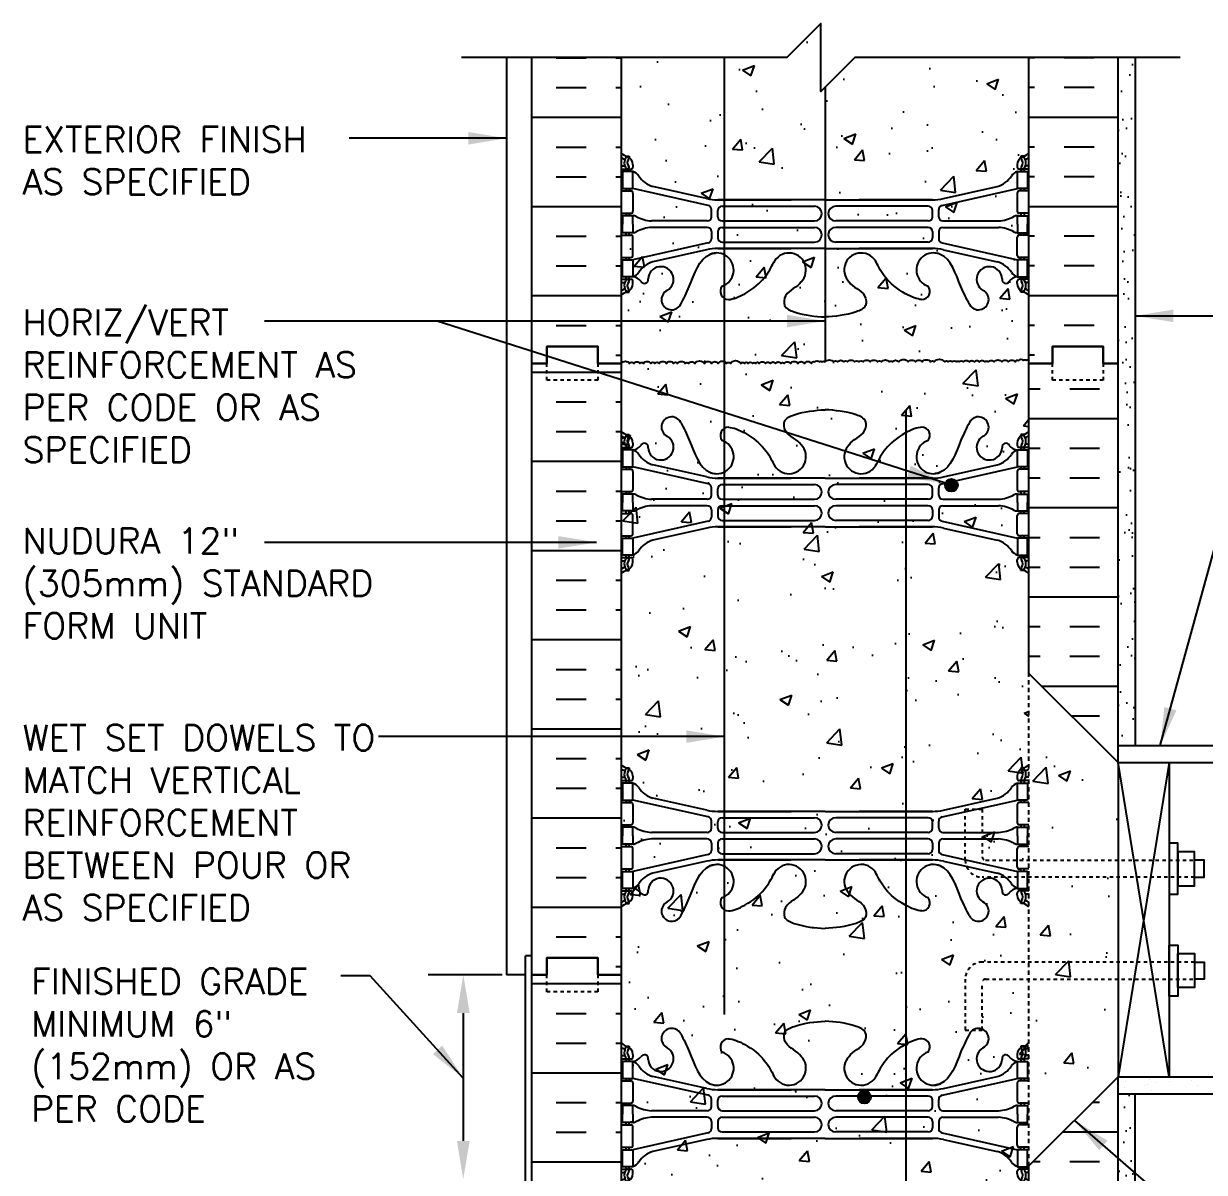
# Model space of a CAD drawing. Header units: inches. Extents: x 28.8 to 86.5, y -16 to 59.9.
# Drawn here: x 31.09 to 65.84, y 13.44 to 47.25 of the extents above; entities that cross this region are included whole.
import ezdxf

# ---------------------------------------------------------------- set-up
doc = ezdxf.new("R2010")
doc.units = ezdxf.units.IN
doc.header["$LTSCALE"] = 0.5
doc.header["$MEASUREMENT"] = 0
doc.linetypes.add('DASHED2', pattern=[0.375, 0.25, -0.125])
doc.linetypes.add('HIDDEN2', pattern=[0.1875, 0.125, -0.0625])
for name, color, linetype in [('HATCH', 12, 'Continuous'), ('LINE15', 9, 'Continuous'), ('LINE18', 9, 'Continuous'), ('line25', 2, 'Continuous'), ('LINE3', 3, 'Continuous'), ('LINE50', 5, 'Continuous'), ('LINE9', 9, 'Continuous'), ('TEXT', 4, 'Continuous'), ('Web_Edge', 9, 'Continuous')]:
    doc.layers.add(name, color=color, linetype=linetype)
doc.styles.add('DIM', font='romans.shx', dxfattribs={"width": 0.7})
doc.styles.add('ROMANS', font='romans.shx', dxfattribs={"height": 1.125})
doc.dimstyles.new('ext_12', dxfattribs={"dimscale": 12, "dimtxt": 0.09375, "dimasz": 0.09375, "dimexe": 0.09375, "dimexo": 0.0625, "dimgap": 0.0625, "dimtad": 1, "dimdec": 1, "dimzin": 3, "dimdsep": 46, "dimlunit": 4, "dimtxsty": 'DIM', "dimcen": 0.09, "dimdle": 0.09375, "dimclrt": 4, "dimadec": 0, "dimazin": 0, "dimtfac": 1, "dimtdec": 1, "dimtmove": 2, "dimatfit": 3, "dimfxl": 1, "dimfrac": 2, "dimtolj": 1, "dimtzin": 0, "dimarcsym": 0})
pattern_1 = [(37.5, (40.8746, -11.62064), (-0.031497, 0.963412), [0, -0.76, 0, -0.85, 0, -0.8125]), (7.5, (40.8746, -11.6206), (0.884888, 1.411073), [0, -0.41, 0, -0.685, 0, -0.2625]), (327.5, (40.2596, -11.62064), (1.557071, 0.00283), [0, -0.25, 0, -0.9, 0, -1.175]), (317.5, (40.2596, -11.6206), (1.503063, 0.438838), [0, -0.125, 0, -0.59, 0, -0.675])]

# ---------------------------------------------------------------- blocks, each defined once
blk = doc.blocks.new('12-inch Hinge Pin Web')
at = {"layer": 'Web_Edge'}
for p, q in [((349.969, 208.905), (350.059, 208.905)), ((350.059, 208.905), (350.059, 208.863)), ((361.677, 208.905), (361.587, 208.905)), ((361.587, 208.905), (361.587, 208.863)), ((349.823, 208.626), (349.901, 208.626)), ((349.823, 208.526), (350.107, 208.526)), ((349.969, 208.526), (349.969, 208.456)), ((350.059, 208.526), (350.059, 208.456)), ((350.169, 208.656), (350.169, 208.588)), ((361.477, 208.656), (361.477, 208.588)), ((361.823, 208.526), (361.54, 208.526)), ((361.587, 208.526), (361.587, 208.456)), ((361.677, 208.526), (361.677, 208.456)), ((361.823, 208.626), (361.746, 208.626)), ((349.823, 207.886), (350.107, 207.886)), ((349.969, 207.956), (349.969, 207.886)), ((350.059, 207.956), (350.059, 207.886)), ((352.382, 207.459), (350.164, 207.956)), ((350.169, 207.823), (350.169, 207.288)), ((352.339, 207.658), (350.758, 208.011)), ((359.265, 207.459), (361.482, 207.956)), ((359.308, 207.658), (360.889, 208.011)), ((361.477, 207.823), (361.477, 207.288)), ((361.823, 207.886), (361.54, 207.886)), ((361.587, 207.956), (361.587, 207.886)), ((361.677, 207.956), (361.677, 207.886)), ((352.666, 207.622), (354.823, 207.622)), ((355.823, 207.622), (352.666, 207.622)), ((352.792, 207.435), (355.511, 207.435)), ((355.823, 207.622), (358.981, 207.622)), ((358.855, 207.435), (356.135, 207.435)), ((358.981, 207.622), (356.823, 207.622)), ((349.823, 207.226), (350.107, 207.226)), ((349.969, 207.226), (349.969, 207.156)), ((350.059, 207.226), (350.059, 207.156)), ((352.48, 207.125), (352.48, 207.337)), ((352.667, 207.126), (352.667, 207.31)), ((358.98, 207.126), (358.98, 207.31)), ((359.167, 207.125), (359.167, 207.337)), ((361.823, 207.226), (361.54, 207.226)), ((361.587, 207.226), (361.587, 207.156)), ((361.677, 207.226), (361.677, 207.156)), ((352.355, 207), (350.717, 207)), ((352.355, 206.812), (350.717, 206.812)), ((352.792, 207.001), (355.511, 207.001)), ((352.792, 206.811), (355.511, 206.811)), ((358.855, 207.001), (356.135, 207.001)), ((358.855, 206.811), (356.135, 206.811)), ((359.292, 207), (360.93, 207)), ((359.292, 206.812), (360.93, 206.812)), ((349.823, 206.586), (350.107, 206.586)), ((349.969, 206.586), (349.969, 206.656)), ((350.059, 206.586), (350.059, 206.656)), ((350.169, 205.988), (350.169, 206.523)), ((352.48, 206.687), (352.48, 206.475)), ((352.667, 206.686), (352.667, 206.502)), ((358.98, 206.686), (358.98, 206.502)), ((359.167, 206.687), (359.167, 206.475)), ((361.477, 205.988), (361.477, 206.523)), ((361.823, 206.586), (361.54, 206.586)), ((361.587, 206.586), (361.587, 206.656)), ((361.677, 206.586), (361.677, 206.656)), ((352.382, 206.353), (350.164, 205.856)), ((352.339, 206.154), (350.758, 205.801)), ((352.666, 206.19), (354.823, 206.19)), ((355.823, 206.19), (352.666, 206.19)), ((352.792, 206.377), (355.511, 206.377)), ((355.823, 206.19), (358.981, 206.19)), ((358.855, 206.377), (356.135, 206.377)), ((358.981, 206.19), (356.823, 206.19)), ((359.265, 206.353), (361.482, 205.856)), ((359.308, 206.154), (360.889, 205.801)), ((349.823, 205.926), (350.107, 205.926)), ((349.969, 205.856), (349.969, 205.926)), ((350.059, 205.856), (350.059, 205.926)), ((361.823, 205.926), (361.54, 205.926)), ((361.587, 205.856), (361.587, 205.926)), ((361.677, 205.856), (361.677, 205.926)), ((349.969, 205.286), (349.969, 205.356)), ((350.059, 205.286), (350.059, 205.356)), ((361.587, 205.286), (361.587, 205.356)), ((361.677, 205.286), (361.677, 205.356)), ((349.823, 205.286), (350.107, 205.286)), ((349.823, 205.186), (349.901, 205.186)), ((350.169, 205.156), (350.169, 205.223)), ((361.477, 205.156), (361.477, 205.223)), ((361.823, 205.286), (361.54, 205.286)), ((361.823, 205.186), (361.746, 205.186)), ((349.969, 204.907), (350.059, 204.907)), ((350.059, 204.907), (350.059, 204.949)), ((361.587, 204.907), (361.587, 204.949)), ((361.677, 204.907), (361.587, 204.907)), ((349.969, 199.097), (350.059, 199.097)), ((350.059, 199.097), (350.059, 199.055)), ((361.677, 199.097), (361.587, 199.097)), ((361.587, 199.097), (361.587, 199.055)), ((349.823, 198.818), (349.901, 198.818)), ((350.169, 198.848), (350.169, 198.781)), ((361.477, 198.848), (361.477, 198.781)), ((361.823, 198.818), (361.746, 198.818)), ((349.823, 198.718), (350.107, 198.718)), ((349.969, 198.718), (349.969, 198.648)), ((350.059, 198.718), (350.059, 198.648)), ((361.823, 198.718), (361.54, 198.718)), ((361.587, 198.718), (361.587, 198.648)), ((361.677, 198.718), (361.677, 198.648)), ((349.823, 198.078), (350.107, 198.078)), ((349.969, 198.148), (349.969, 198.078)), ((350.059, 198.148), (350.059, 198.078)), ((352.382, 197.652), (350.164, 198.148)), ((352.339, 197.85), (350.758, 198.203)), ((359.265, 197.652), (361.482, 198.148)), ((359.308, 197.85), (360.889, 198.203)), ((361.823, 198.078), (361.54, 198.078)), ((361.587, 198.148), (361.587, 198.078)), ((361.677, 198.148), (361.677, 198.078)), ((350.169, 198.016), (350.169, 197.481)), ((352.666, 197.814), (354.823, 197.814)), ((355.823, 197.814), (352.666, 197.814)), ((355.823, 197.814), (358.981, 197.814)), ((358.981, 197.814), (356.823, 197.814)), ((361.477, 198.016), (361.477, 197.481)), ((349.823, 197.418), (350.107, 197.418)), ((349.969, 197.418), (349.969, 197.348)), ((350.059, 197.418), (350.059, 197.348)), ((352.48, 197.317), (352.48, 197.53)), ((352.667, 197.318), (352.667, 197.502)), ((352.792, 197.627), (355.511, 197.627)), ((358.855, 197.627), (356.135, 197.627)), ((358.98, 197.318), (358.98, 197.502)), ((359.167, 197.317), (359.167, 197.53)), ((361.823, 197.418), (361.54, 197.418)), ((361.587, 197.418), (361.587, 197.348)), ((361.677, 197.418), (361.677, 197.348)), ((352.355, 197.192), (350.717, 197.192)), ((352.355, 197.004), (350.717, 197.004)), ((352.792, 197.193), (355.511, 197.193)), ((358.855, 197.193), (356.135, 197.193)), ((359.292, 197.192), (360.93, 197.192)), ((359.292, 197.004), (360.93, 197.004)), ((349.823, 196.778), (350.107, 196.778)), ((349.969, 196.778), (349.969, 196.848)), ((350.059, 196.778), (350.059, 196.848)), ((350.169, 196.181), (350.169, 196.716)), ((352.48, 196.879), (352.48, 196.667)), ((352.667, 196.878), (352.667, 196.694)), ((352.792, 197.003), (355.511, 197.003)), ((358.855, 197.003), (356.135, 197.003)), ((358.98, 196.878), (358.98, 196.694)), ((359.167, 196.879), (359.167, 196.667)), ((361.477, 196.181), (361.477, 196.716)), ((361.823, 196.778), (361.54, 196.778)), ((361.587, 196.778), (361.587, 196.848)), ((361.677, 196.778), (361.677, 196.848)), ((352.382, 196.545), (350.164, 196.048)), ((352.339, 196.347), (350.758, 195.994)), ((352.666, 196.383), (354.823, 196.383)), ((355.823, 196.383), (352.666, 196.383)), ((352.792, 196.569), (355.511, 196.569)), ((355.823, 196.383), (358.981, 196.383)), ((358.855, 196.569), (356.135, 196.569)), ((358.981, 196.383), (356.823, 196.383)), ((359.265, 196.545), (361.482, 196.048)), ((359.308, 196.347), (360.889, 195.994)), ((349.823, 196.118), (350.107, 196.118)), ((349.969, 196.048), (349.969, 196.118)), ((350.059, 196.048), (350.059, 196.118)), ((361.823, 196.118), (361.54, 196.118)), ((361.587, 196.048), (361.587, 196.118)), ((361.677, 196.048), (361.677, 196.118)), ((349.823, 195.478), (350.107, 195.478)), ((349.823, 195.378), (349.901, 195.378)), ((349.969, 195.478), (349.969, 195.548)), ((350.059, 195.478), (350.059, 195.548)), ((350.169, 195.348), (350.169, 195.416)), ((361.477, 195.348), (361.477, 195.416)), ((361.823, 195.478), (361.54, 195.478)), ((361.587, 195.478), (361.587, 195.548)), ((361.677, 195.478), (361.677, 195.548)), ((361.823, 195.378), (361.746, 195.378)), ((349.969, 195.099), (350.059, 195.099)), ((350.059, 195.099), (350.059, 195.141)), ((361.587, 195.099), (361.587, 195.141)), ((361.677, 195.099), (361.587, 195.099))]:
    blk.add_line(p, q, dxfattribs=at)
for points in [[(349.864, 207.956), (350.164, 207.956), (350.164, 208.456), (349.864, 208.456)], [(361.782, 207.956), (361.482, 207.956), (361.482, 208.456), (361.782, 208.456)], [(349.864, 205.856), (350.164, 205.856), (350.164, 205.356), (349.864, 205.356)], [(361.782, 205.856), (361.482, 205.856), (361.482, 205.356), (361.782, 205.356)], [(349.864, 198.148), (350.164, 198.148), (350.164, 198.648), (349.864, 198.648)], [(361.782, 198.148), (361.482, 198.148), (361.482, 198.648), (361.782, 198.648)], [(349.864, 196.048), (350.164, 196.048), (350.164, 195.548), (349.864, 195.548)], [(361.782, 196.048), (361.482, 196.048), (361.482, 195.548), (361.782, 195.548)]]:
    blk.add_lwpolyline(points, close=True, dxfattribs=at)
for points in [[(350.164, 206.906), (350.164, 207.156), (349.864, 207.156), (349.864, 206.906)], [(361.482, 206.906), (361.482, 207.156), (361.782, 207.156), (361.782, 206.906)], [(350.164, 206.906), (350.164, 206.656), (349.864, 206.656), (349.864, 206.906)], [(361.482, 206.906), (361.482, 206.656), (361.782, 206.656), (361.782, 206.906)], [(350.164, 197.098), (350.164, 197.348), (349.864, 197.348), (349.864, 197.098)], [(350.164, 197.098), (350.164, 196.848), (349.864, 196.848), (349.864, 197.098)], [(361.482, 197.098), (361.482, 197.348), (361.782, 197.348), (361.782, 197.098)], [(361.482, 197.098), (361.482, 196.848), (361.782, 196.848), (361.782, 197.098)]]:
    blk.add_lwpolyline(points, dxfattribs=at)
for centre, radius, start, end in [((351.309, 209.126), 0.3, 27.597, 243.9425), ((360.337, 209.126), 0.3, 296.0575, 152.403), ((350.169, 209.363), 0.5, 226.2109, 250.5288), ((350.169, 209.363), 0.6, 234.7832, 245.0748), ((350.163, 208.71), 0.25, 140.1145, 222.4609), ((349.907, 208.8), 0.021, 343.464, 63.9957), ((350.005, 208.841), 0.045, 321.448, 139.1879), ((349.919, 208.656), 0.25, 0, 70.5288), ((350.989, 208.532), 0.375, 182.9237, 59.8675), ((352.982, 208.879), 0.242, 90, 218.2327), ((358.665, 208.879), 0.242, 321.7673, 90), ((360.657, 208.532), 0.375, 120.1325, 357.0763), ((361.727, 208.656), 0.25, 109.4712, 180), ((361.641, 208.841), 0.045, 40.8121, 218.552), ((361.477, 209.363), 0.5, 289.4712, 313.7891), ((361.484, 208.71), 0.25, 317.5391, 39.8855), ((361.74, 208.8), 0.021, 116.0043, 196.536), ((361.477, 209.363), 0.6, 294.9252, 305.2168), ((349.902, 208.646), 0.0196, 269.4032, 15.4901), ((350.012, 208.572), 0.045, 222.4609, 42.4609), ((350.163, 208.71), 0.16, 140.0001, 222.4609), ((350.107, 208.588), 0.0625, 270, 0), ((350.127, 208.805), 0.352, 276.1291, 321.5331), ((350.504, 208.537), 0.113, 347.8156, 154.0569), ((352.636, 208.254), 0.5, 246.2139, 71.7937), ((354.761, 208.254), 0.5, 204.819, 44.1875), ((356.886, 208.254), 0.5, 135.8125, 335.181), ((359.011, 208.254), 0.5, 108.2063, 293.7861), ((361.143, 208.537), 0.113, 25.9431, 192.1844), ((361.52, 208.805), 0.352, 218.4669, 263.8709), ((361.54, 208.588), 0.0625, 180, 270), ((361.635, 208.572), 0.045, 137.5391, 317.5391), ((361.484, 208.71), 0.16, 317.5391, 39.9999), ((361.745, 208.646), 0.0196, 164.5099, 270.5968), ((350.042, 208.113), 0.364, 34.9775, 70.3387), ((350.965, 208.725), 0.743, 212.7919, 253.8107), ((360.682, 208.725), 0.743, 286.1893, 327.2081), ((361.605, 208.113), 0.364, 109.6613, 145.0225), ((350.107, 207.823), 0.0625, 0, 90), ((361.54, 207.823), 0.0625, 90, 180), ((352.666, 209.122), 1.5, 257.4135, 270), ((352.355, 207.337), 0.125, 0, 77.3767), ((352.792, 207.31), 0.125, 90, 180), ((355.511, 207.218), 0.217, 270, 90), ((356.135, 207.218), 0.217, 90, 270), ((358.855, 207.31), 0.125, 0, 90), ((358.981, 209.122), 1.5, 270, 282.5865), ((359.292, 207.337), 0.125, 102.6233, 180), ((350.107, 207.288), 0.0625, 270, 0), ((350.16, 206.937), 0.219, 60.4937, 88.92), ((350.806, 208.167), 1.17, 242.6365, 265.6505), ((352.355, 207.125), 0.125, 270, 0), ((352.792, 207.126), 0.125, 180, 270), ((358.855, 207.126), 0.125, 270, 360), ((359.292, 207.125), 0.125, 180, 270), ((360.841, 208.167), 1.17, 274.3495, 297.3635), ((361.487, 206.937), 0.219, 91.08, 119.5063), ((361.54, 207.288), 0.0625, 180, 270), ((350.806, 205.645), 1.17, 94.3495, 117.3635), ((352.355, 206.687), 0.125, 0, 90), ((352.792, 206.686), 0.125, 90, 180), ((355.511, 206.594), 0.217, 270, 90), ((356.135, 206.594), 0.217, 90, 270), ((358.855, 206.686), 0.125, 0, 90), ((359.292, 206.687), 0.125, 90, 180), ((360.841, 205.645), 1.17, 62.6365, 85.6505), ((350.107, 206.523), 0.0625, 0, 90), ((350.16, 206.875), 0.219, 271.08, 299.5063), ((352.355, 206.475), 0.125, 282.6233, 0), ((352.792, 206.502), 0.125, 180, 270), ((358.855, 206.502), 0.125, 270, 0), ((359.292, 206.475), 0.125, 180, 257.3767), ((361.487, 206.875), 0.219, 240.4937, 268.92), ((361.54, 206.523), 0.0625, 90, 180), ((352.666, 204.69), 1.5, 90, 102.5865), ((358.981, 204.69), 1.5, 77.4135, 90), ((350.107, 205.988), 0.0625, 270, 0), ((350.965, 205.087), 0.743, 106.1893, 147.2081), ((360.682, 205.087), 0.743, 32.7919, 73.8107), ((361.54, 205.988), 0.0625, 180, 270), ((350.042, 205.699), 0.364, 289.6613, 325.0225), ((361.605, 205.699), 0.364, 214.9775, 250.3387), ((349.902, 205.166), 0.0196, 344.5099, 90.5968), ((350.163, 205.101), 0.25, 137.5391, 219.8855), ((349.907, 205.012), 0.021, 296.0043, 16.536), ((350.005, 204.97), 0.045, 220.8121, 38.552), ((350.012, 205.24), 0.045, 317.5391, 137.5391), ((350.163, 205.101), 0.16, 137.5391, 219.9999), ((349.919, 205.156), 0.25, 289.4712, 360), ((350.107, 205.223), 0.0625, 360, 90), ((361.54, 205.223), 0.0625, 90, 180), ((361.727, 205.156), 0.25, 180, 250.5288), ((361.635, 205.24), 0.045, 42.4609, 222.4609), ((361.641, 204.97), 0.045, 141.448, 319.1879), ((361.484, 205.101), 0.16, 320.0001, 42.4609), ((361.484, 205.101), 0.25, 320.1145, 42.4609), ((361.74, 205.012), 0.021, 163.464, 243.9957), ((361.745, 205.166), 0.0196, 89.4032, 195.4901), ((350.169, 204.449), 0.6, 114.9252, 125.2168), ((350.169, 204.449), 0.5, 109.4712, 133.7891), ((361.477, 204.449), 0.5, 46.2109, 70.5288), ((361.477, 204.449), 0.6, 54.7832, 65.0748), ((350.169, 199.555), 0.5, 226.2109, 250.5288), ((361.477, 199.555), 0.5, 289.4712, 313.7891), ((350.169, 199.555), 0.6, 234.7832, 245.0748), ((349.902, 198.838), 0.0196, 269.4032, 15.4901), ((350.163, 198.903), 0.25, 140.1145, 222.4609), ((349.907, 198.992), 0.021, 343.464, 63.9957), ((350.005, 199.034), 0.045, 321.448, 139.1879), ((350.012, 198.764), 0.045, 222.4609, 42.4609), ((349.919, 198.848), 0.25, 0, 70.5288), ((350.163, 198.903), 0.16, 140.0001, 222.4609), ((350.107, 198.781), 0.0625, 270, 0), ((361.727, 198.848), 0.25, 109.4712, 180), ((361.54, 198.781), 0.0625, 180, 270), ((361.635, 198.764), 0.045, 137.5391, 317.5391), ((361.641, 199.034), 0.045, 40.8121, 218.552), ((361.484, 198.903), 0.16, 317.5391, 39.9999), ((361.484, 198.903), 0.25, 317.5391, 39.8855), ((361.74, 198.992), 0.021, 116.0043, 196.536), ((361.745, 198.838), 0.0196, 164.5099, 270.5968), ((361.477, 199.555), 0.6, 294.9252, 305.2168), ((350.042, 198.306), 0.364, 34.9775, 70.3387), ((350.965, 198.917), 0.743, 212.7919, 253.8107), ((360.682, 198.917), 0.743, 286.1893, 327.2081), ((361.605, 198.306), 0.364, 109.6613, 145.0225), ((350.107, 198.016), 0.0625, 0, 90), ((361.54, 198.016), 0.0625, 90, 180), ((352.666, 199.314), 1.5, 257.4135, 270), ((358.981, 199.314), 1.5, 270, 282.5865), ((350.107, 197.481), 0.0625, 270, 0), ((352.355, 197.53), 0.125, 0, 77.3767), ((352.792, 197.502), 0.125, 90, 180), ((355.511, 197.41), 0.217, 270, 90), ((356.135, 197.41), 0.217, 90, 270), ((358.855, 197.502), 0.125, 0, 90), ((359.292, 197.53), 0.125, 102.6233, 180), ((361.54, 197.481), 0.0625, 180, 270), ((350.16, 197.13), 0.219, 60.4937, 88.92), ((350.806, 198.359), 1.17, 242.6365, 265.6505), ((350.806, 195.837), 1.17, 94.3495, 117.3635), ((352.355, 197.317), 0.125, 270, 0), ((352.355, 196.879), 0.125, 0, 90), ((352.792, 197.318), 0.125, 180, 270), ((358.855, 197.318), 0.125, 270, 360), ((359.292, 197.317), 0.125, 180, 270), ((359.292, 196.879), 0.125, 90, 180), ((360.841, 198.359), 1.17, 274.3495, 297.3635), ((360.841, 195.837), 1.17, 62.6365, 85.6505), ((361.487, 197.13), 0.219, 91.08, 119.5063), ((350.107, 196.716), 0.0625, 0, 90), ((350.16, 197.067), 0.219, 271.08, 299.5063), ((352.355, 196.667), 0.125, 282.6233, 0), ((352.792, 196.878), 0.125, 90, 180), ((352.792, 196.694), 0.125, 180, 270), ((355.511, 196.786), 0.217, 270, 90), ((356.135, 196.786), 0.217, 90, 270), ((358.855, 196.878), 0.125, 0, 90), ((358.855, 196.694), 0.125, 270, 0), ((359.292, 196.667), 0.125, 180, 257.3767), ((361.487, 197.067), 0.219, 240.4937, 268.92), ((361.54, 196.716), 0.0625, 90, 180), ((352.666, 194.883), 1.5, 90, 102.5865), ((358.981, 194.883), 1.5, 77.4135, 90), ((350.107, 196.181), 0.0625, 270, 0), ((350.965, 195.28), 0.743, 106.1893, 147.2081), ((352.636, 195.75), 0.5, 288.2063, 113.7861), ((354.761, 195.75), 0.5, 315.8125, 155.181), ((356.886, 195.75), 0.5, 24.819, 224.1875), ((359.011, 195.75), 0.5, 66.2139, 251.7937), ((360.682, 195.28), 0.743, 32.7919, 73.8107), ((361.54, 196.181), 0.0625, 180, 270), ((350.042, 195.891), 0.364, 289.6613, 325.0225), ((350.989, 195.472), 0.375, 300.1325, 177.0763), ((360.657, 195.472), 0.375, 2.9237, 239.8675), ((361.605, 195.891), 0.364, 214.9775, 250.3387), ((349.902, 195.359), 0.0196, 344.5099, 90.5968), ((350.163, 195.294), 0.25, 137.5391, 219.8855), ((350.012, 195.432), 0.045, 317.5391, 137.5391), ((350.163, 195.294), 0.16, 137.5391, 219.9999), ((349.919, 195.348), 0.25, 289.4712, 360), ((350.107, 195.416), 0.0625, 360, 90), ((350.127, 195.199), 0.352, 38.4669, 83.8709), ((350.504, 195.467), 0.113, 205.9431, 12.1844), ((352.982, 195.125), 0.242, 141.7673, 270), ((358.665, 195.125), 0.242, 270, 38.2327), ((361.143, 195.467), 0.113, 167.8156, 334.0569), ((361.52, 195.199), 0.352, 96.1291, 141.5331), ((361.54, 195.416), 0.0625, 90, 180), ((361.727, 195.348), 0.25, 180, 250.5288), ((361.635, 195.432), 0.045, 42.4609, 222.4609), ((361.484, 195.294), 0.16, 320.0001, 42.4609), ((361.484, 195.294), 0.25, 320.1145, 42.4609), ((361.745, 195.359), 0.0196, 89.4032, 195.4901), ((350.169, 194.641), 0.6, 114.9252, 125.2168), ((350.169, 194.641), 0.5, 109.4712, 133.7891), ((349.907, 195.204), 0.021, 296.0043, 16.536), ((350.005, 195.163), 0.045, 220.8121, 38.552), ((351.309, 194.878), 0.3, 116.0575, 332.403), ((360.337, 194.878), 0.3, 207.597, 63.9425), ((361.641, 195.163), 0.045, 141.448, 319.1879), ((361.477, 194.641), 0.5, 46.2109, 70.5288), ((361.74, 195.204), 0.021, 163.464, 243.9957), ((361.477, 194.641), 0.6, 54.7832, 65.0748)]:
    blk.add_arc(centre, radius, start, end, dxfattribs=at)
for points, knots in [([(355.119, 208.603), (355.012, 208.766), (354.652, 208.856), (354.575, 209.352), (355.123, 209.588), (355.527, 209.616), (355.823, 209.637)], [0.229407, 0.229407, 0.229407, 0.229407, 0.844432, 1.128849, 1.464331, 2.389004, 2.389004, 2.389004, 2.389004]), ([(356.527, 208.603), (356.635, 208.766), (356.995, 208.856), (357.072, 209.352), (356.524, 209.588), (356.12, 209.616), (355.823, 209.637)], [0.229407, 0.229407, 0.229407, 0.229407, 0.844432, 1.128849, 1.464331, 2.389004, 2.389004, 2.389004, 2.389004]), ([(351.575, 209.265), (351.661, 209.098), (351.914, 208.608), (352.128, 207.859), (352.538, 207.764), (352.595, 207.756)], [0, 0, 0, 0, 0.579211, 1.703896, 1.875321, 1.875321, 1.875321, 1.875321]), ([(360.072, 209.265), (359.986, 209.098), (359.733, 208.608), (359.519, 207.859), (359.109, 207.764), (359.052, 207.756)], [0, 0, 0, 0, 0.579211, 1.703896, 1.875321, 1.875321, 1.875321, 1.875321]), ([(352.982, 209.121), (353.103, 209.123), (353.937, 208.766), (354.176, 208.309), (354.317, 208.026)], [0.038125, 0.038125, 0.038125, 0.038125, 0.320663, 1.258119, 1.258119, 1.258119, 1.258119]), ([(358.665, 209.121), (358.544, 209.123), (357.71, 208.766), (357.471, 208.309), (357.33, 208.026)], [0.038125, 0.038125, 0.038125, 0.038125, 0.320663, 1.258119, 1.258119, 1.258119, 1.258119]), ([(351.575, 194.739), (351.661, 194.906), (351.914, 195.396), (352.128, 196.145), (352.538, 196.24), (352.595, 196.248)], [0, 0, 0, 0, 0.579211, 1.703896, 1.875321, 1.875321, 1.875321, 1.875321]), ([(352.982, 194.883), (353.103, 194.881), (353.937, 195.239), (354.176, 195.695), (354.317, 195.979)], [0.038125, 0.038125, 0.038125, 0.038125, 0.320663, 1.258119, 1.258119, 1.258119, 1.258119]), ([(358.665, 194.883), (358.544, 194.881), (357.71, 195.239), (357.471, 195.695), (357.33, 195.979)], [0.038125, 0.038125, 0.038125, 0.038125, 0.320663, 1.258119, 1.258119, 1.258119, 1.258119]), ([(360.072, 194.739), (359.986, 194.906), (359.733, 195.396), (359.519, 196.145), (359.109, 196.24), (359.052, 196.248)], [0, 0, 0, 0, 0.579211, 1.703896, 1.875321, 1.875321, 1.875321, 1.875321]), ([(355.119, 195.401), (355.012, 195.238), (354.652, 195.148), (354.575, 194.652), (355.123, 194.416), (355.527, 194.388), (355.823, 194.367)], [0.229407, 0.229407, 0.229407, 0.229407, 0.844432, 1.128849, 1.464331, 2.389004, 2.389004, 2.389004, 2.389004]), ([(356.527, 195.401), (356.635, 195.238), (356.995, 195.148), (357.072, 194.652), (356.524, 194.416), (356.12, 194.388), (355.823, 194.367)], [0.229407, 0.229407, 0.229407, 0.229407, 0.844432, 1.128849, 1.464331, 2.389004, 2.389004, 2.389004, 2.389004])]:
    blk.add_open_spline(points, degree=3, knots=knots, dxfattribs=at)
for points in [[(352.667, 207.131), (352.667, 207.305)], [(358.98, 207.131), (358.98, 207.305)], [(352.667, 206.681), (352.667, 206.507)], [(358.98, 206.681), (358.98, 206.507)], [(352.667, 197.323), (352.667, 197.497)], [(358.98, 197.323), (358.98, 197.497)], [(352.667, 196.873), (352.667, 196.699)], [(358.98, 196.873), (358.98, 196.699)]]:
    blk.add_open_spline(points, degree=1, dxfattribs=at)

msp = doc.modelspace()

# ---------------------------------------------------------------- hatches: boundary and pattern name
at = {"layer": 'HATCH'}
h = msp.add_hatch(dxfattribs=at)
h.set_pattern_fill('AR-CONC', color=256, scale=0.5, style=0)
edge = h.paths.add_edge_path()
edge.add_spline(control_points=[(60.676, 46.254), (55.551, 46.254)], knot_values=[4.266465, 4.266465, 6.41583, 6.41583], degree=1, periodic=0)
edge.add_spline(control_points=[(55.551, 46.254), (54.551, 45.254)], knot_values=[4.266465, 4.266465, 6.41583, 6.41583], degree=1, periodic=0)
edge.add_spline(control_points=[(54.551, 45.254), (54.551, 47.254)], knot_values=[4.266465, 4.266465, 6.41583, 6.41583], degree=1, periodic=0)
edge.add_spline(control_points=[(54.551, 47.254), (53.551, 46.254)], knot_values=[0, 0, 6.41583, 6.41583], degree=1, periodic=0)
edge.add_line((53.551, 46.254), (48.676, 46.254))
edge.add_line((48.676, 46.254), (48.676, 37.254))
edge.add_line((48.676, 37.254), (48.676, 19.254))
edge.add_line((48.676, 19.254), (48.676, 1.254))
edge.add_line((48.676, 1.254), (53.551, 1.254))
edge.add_line((53.551, 1.254), (54.551, 2.254))
edge.add_line((54.551, 2.254), (54.551, 1.254))
edge.add_line((54.551, 1.254), (54.551, 0.254))
edge.add_line((54.551, 0.254), (55.551, 1.254))
edge.add_line((55.551, 1.254), (60.676, 1.254))
edge.add_line((60.676, 1.254), (60.676, 13.629))
edge.add_line((60.676, 13.629), (60.676, 19.129))
edge.add_line((60.676, 19.129), (59.401, 19.129))
edge.add_arc((59.401, 19.029), 0.1, 90, 180)
edge.add_line((59.301, 19.029), (59.301, 17.629))
edge.add_line((59.301, 17.629), (58.801, 17.629))
edge.add_line((58.801, 17.629), (58.801, 19.129))
edge.add_arc((59.301, 19.129), 0.5, 90, 180, ccw=False)
edge.add_line((59.301, 19.629), (60.676, 19.629))
edge.add_line((60.676, 19.629), (60.676, 22.129))
edge.add_line((60.676, 22.129), (59.301, 22.129))
edge.add_arc((59.301, 22.629), 0.5, 180, 270, ccw=False)
edge.add_line((58.801, 22.629), (58.801, 24.129))
edge.add_line((58.801, 24.129), (59.301, 24.129))
edge.add_line((59.301, 24.129), (59.301, 22.729))
edge.add_arc((59.401, 22.729), 0.1, 180, 270)
edge.add_line((59.401, 22.629), (60.676, 22.629))
edge.add_line((60.676, 22.629), (60.676, 28.129))
edge.add_line((60.676, 28.129), (60.676, 37.254))
edge.add_line((60.676, 37.254), (60.676, 46.254))
h = msp.add_hatch(dxfattribs=at)
h.set_pattern_fill('INSUL', color=256, scale=7, style=0)
h.set_pattern_definition([(0, (-2877.4856, -359.7554), (0, 2.625), []), (0, (-2877.4856, -358.8804), (0, 2.625), [0.875, -0.875]), (0, (-2877.4856, -358.0054), (0, 2.625), [0.875, -0.875])])
h.paths.add_polyline_path([(48.676, 46.254), (46.051, 46.254), (46.051, 37.254), (46.488, 37.254), (46.488, 37.754), (47.988, 37.754), (47.988, 37.254), (48.676, 37.254)])
h = msp.add_hatch(dxfattribs=at)
h.set_pattern_fill('INSUL', color=256, scale=7, style=0)
h.set_pattern_definition([(180, (2986.8376, -359.7554), (0, 2.625), []), (180, (2986.8376, -358.8804), (0, 2.625), [0.875, -0.875]), (180, (2986.8376, -358.0054), (0, 2.625), [0.875, -0.875])])
h.paths.add_polyline_path([(63.301, 46.254), (60.676, 46.254), (60.676, 37.254), (61.363, 37.254), (61.363, 37.754), (62.863, 37.754), (62.863, 37.254), (63.301, 37.254)])
h = msp.add_hatch(dxfattribs=at)
h.set_pattern_fill('AR-SAND', color=256, scale=0.5, style=0)
h.set_pattern_definition(pattern_1)
h.paths.add_polyline_path([(63.801, 46.254), (63.301, 46.254), (63.301, 26.004), (63.801, 26.004)])
h = msp.add_hatch(dxfattribs=at)
h.set_pattern_fill('INSUL', color=256, scale=7, style=0)
h.set_pattern_definition([(0, (-2877.4856, -377.7554), (0, 2.625), []), (0, (-2877.4856, -376.8804), (0, 2.625), [0.875, -0.875]), (0, (-2877.4856, -376.0054), (0, 2.625), [0.875, -0.875])])
h.paths.add_polyline_path([(46.051, 19.254), (46.488, 19.254), (46.488, 19.754), (47.988, 19.754), (47.988, 19.254), (48.676, 19.254), (48.676, 37.254), (47.988, 37.254), (47.988, 37.754), (46.488, 37.754), (46.488, 37.254), (46.051, 37.254)])
h = msp.add_hatch(dxfattribs=at)
h.set_pattern_fill('INSUL', color=256, scale=7, style=0)
h.set_pattern_definition([(0, (40.8746, -11.6206), (0, 2.625), []), (0, (40.8746, -10.7456), (0, 2.625), [0.875, -0.875]), (0, (40.8746, -9.8706), (0, 2.625), [0.875, -0.875])])
h.paths.add_polyline_path([(60.676, 28.129), (63.301, 25.504), (63.301, 37.254), (62.863, 37.254), (62.863, 36.754), (61.363, 36.754), (61.363, 37.254), (60.676, 37.254)])
h.paths.add_polyline_path([(63.301, 16.254), (60.676, 13.629), (60.676, 1.254), (61.363, 1.254), (61.363, 1.754), (62.863, 1.754), (62.863, 1.254), (63.301, 1.254)])
h = msp.add_hatch(dxfattribs=at)
h.set_pattern_fill('AR-CONC', color=256, scale=0.5, style=0)
h.set_pattern_definition([(50, (-72.748, -134.385), (3.5863, -0.31376), [0.375, -4.125]), (355, (-72.748, -134.385), (-0.693757, 3.76096), [0.3, -3.3]), (100.4514, (-72.4492, -134.4112), (2.892547, 3.4472), [0.3187, -3.50571]), (46.1842, (-72.748, -133.385), (5.336205, -0.827595), [0.5625, -6.1875]), (96.6356, (-72.3034, -133.454), (4.67331, 4.87059), [0.47805, -5.25856]), (351.1842, (-72.748, -133.385), (4.67331, 4.8706), [0.45, -4.95]), (21, (-72.248, -133.635), (2.984535, -2.013094), [0.375, -4.125]), (326, (-72.248, -133.635), (1.216577, 3.62575), [0.3, -3.3]), (71.4514, (-71.9993, -133.803), (4.201113, 1.61265), [0.3187, -3.50571]), (37.5, (-72.748, -134.3851), (0.060799, 1.664469), [0, -3.26, 0, -3.35, 0, -3.3125]), (7.5, (-72.748, -134.385), (1.315348, 1.972059), [0, -1.91, 0, -3.185, 0, -1.2625]), (327.5, (-73.863, -134.3851), (2.669112, -0.112774), [0, -1.25, 0, -3.9, 0, -5.175]), (317.5, (-74.363, -134.385), (2.91593, 0.500525), [0, -1.625, 0, -2.59, 0, -3.675])])
h.paths.add_polyline_path([(63.301, 22.942), (60.676, 22.942), (60.676, 18.817), (63.301, 18.817)])
h.paths.add_polyline_path([(63.301, 17.379), (63.301, 18.317), (60.676, 18.317), (60.676, 14.754)])
h.paths.add_polyline_path([(60.676, 27.004), (60.676, 23.442), (63.301, 23.442), (63.301, 24.379)])
h = msp.add_hatch(dxfattribs=at)
h.set_pattern_fill('INSUL', color=256, scale=7, style=0)
h.set_pattern_definition([(0, (-2877.4856, -395.7554), (0, 2.625), []), (0, (-2877.4856, -394.8804), (0, 2.625), [0.875, -0.875]), (0, (-2877.4856, -394.0054), (0, 2.625), [0.875, -0.875])])
h.paths.add_polyline_path([(46.051, 1.254), (46.488, 1.254), (46.488, 1.754), (47.988, 1.754), (47.988, 1.254), (48.676, 1.254), (48.676, 19.254), (47.988, 19.254), (47.988, 19.754), (46.488, 19.754), (46.488, 19.254), (46.051, 19.254)])
h = msp.add_hatch(dxfattribs=at)
h.set_pattern_fill('AR-SAND', color=256, scale=0.5, style=0)
h.set_pattern_definition(pattern_1)
h.paths.add_polyline_path([(63.801, 15.443), (63.707, 15.754), (63.301, 15.754), (63.301, 1.254), (63.801, 1.254)])
at = {"layer": 'LINE3'}
for points in [[(58.207, 33.666, 1), (58.582, 33.666, 1)], [(55.646, 15.655, 1), (56.021, 15.655, 1)]]:
    msp.add_hatch(color=256, dxfattribs=at).paths.add_polyline_path(points)

# ---------------------------------------------------------------- linework, layer by layer
at = {"layer": 'HATCH'}
for p, q in [((64.801, 16.254), (63.301, 25.504)), ((64.801, 25.504), (63.301, 16.254)), ((63.42, 16.192), (63.42, 16.192)), ((63.513, 16.108), (63.513, 16.108)), ((64.074, 15.984), (64.074, 15.984)), ((64.157, 16.041), (64.157, 16.041)), ((64.225, 16.173), (64.225, 16.173)), ((64.417, 16.076), (64.417, 16.076)), ((64.823, 16.129), (64.823, 16.129)), ((65.451, 16.148), (65.451, 16.148)), ((65.503, 16.219), (65.503, 16.219)), ((65.576, 16.221), (65.576, 16.221)), ((65.631, 15.987), (65.631, 15.987)), ((65.763, 16.253), (65.763, 16.253)), ((63.478, 15.952), (63.478, 15.952)), ((64.285, 15.85), (64.285, 15.85))]:
    msp.add_line(p, q, dxfattribs=at)
for points in [[(48.676, 37.254, -0.484838), (48.925, 37.254, -0.520567), (49.046, 37.254, -0.520567), (49.229, 37.254, -0.520567), (49.334, 37.254, -0.520567), (49.544, 37.254, -0.520567), (49.67, 37.254, -0.520567), (49.796, 37.254, -0.520567), (50.006, 37.254, -0.520567), (50.216, 37.254, -0.520567), (50.336, 37.254, -0.520567), (50.562, 37.254, -0.520567), (50.656, 37.254, -0.520567), (50.845, 37.254, -0.520567), (51.123, 37.254, -0.520567), (51.333, 37.254, -0.520567), (51.532, 37.254, -0.520567), (51.779, 37.254, -0.520567), (51.889, 37.254, -0.520567), (52.195, 37.254, -0.520567), (52.3, 37.254, -0.520567), (52.416, 37.254, -0.520567), (52.536, 37.254, -0.520567), (52.626, 37.254, -0.520567), (52.741, 37.254, -0.520567), (52.919, 37.254, -0.520567), (53.066, 37.254, -0.520567), (53.218, 37.254, -0.520567), (53.376, 37.254, -0.520567), (53.476, 37.254, -0.520567), (53.654, 37.254, -0.520567), (53.874, 37.254, -0.520567), (54.068, 37.254, -0.520567), (54.273, 37.254, -0.520567), (54.373, 37.296, -0.520567), (54.504, 37.296, -0.520567), (54.593, 37.296, -0.520567), (54.676, 37.296)], [(54.676, 37.296, -0.484838), (54.925, 37.296, -0.520567), (55.046, 37.296, -0.520567), (55.229, 37.296, -0.520567), (55.334, 37.296, -0.520567), (55.544, 37.296, -0.520567), (55.67, 37.296, -0.520567), (55.796, 37.296, -0.520567), (56.006, 37.296, -0.520567), (56.216, 37.296, -0.520567), (56.336, 37.296, -0.520567), (56.562, 37.296, -0.520567), (56.656, 37.296, -0.520567), (56.845, 37.296, -0.520567), (57.123, 37.296, -0.520567), (57.333, 37.296, -0.520567), (57.532, 37.296, -0.520567), (57.779, 37.296, -0.520567), (57.889, 37.296, -0.520567), (58.195, 37.296, -0.520567), (58.3, 37.296, -0.520567), (58.416, 37.296, -0.520567), (58.536, 37.296, -0.520567), (58.626, 37.296, -0.520567), (58.741, 37.296, -0.520567), (58.919, 37.296, -0.520567), (59.066, 37.296, -0.520567), (59.218, 37.296, -0.520567), (59.376, 37.296, -0.520567), (59.476, 37.296, -0.520567), (59.654, 37.296, -0.520567), (59.874, 37.296, -0.520567), (60.068, 37.296, -0.520567), (60.273, 37.296, -0.520567), (60.373, 37.338, -0.520567), (60.504, 37.338, -0.520567), (60.593, 37.338, -0.520567), (60.676, 37.338)]]:
    msp.add_lwpolyline(points, format="xyb", dxfattribs=at)
at = {"layer": 'LINE15', "linetype": 'HIDDEN2'}
for points in [[(65.551, 22.129), (59.301, 22.129, -0.414214), (58.801, 22.629), (58.801, 24.129), (59.301, 24.129), (59.301, 22.729, 0.414214), (59.401, 22.629), (65.551, 22.629)], [(65.551, 19.629), (59.301, 19.629, 0.414214), (58.801, 19.129), (58.801, 17.629), (59.301, 17.629), (59.301, 19.029, -0.414214), (59.401, 19.129), (65.551, 19.129)]]:
    msp.add_lwpolyline(points, format="xyb", dxfattribs=at)
at = {"layer": 'LINE18'}
for points in [[(64.801, 21.629), (65.051, 21.629), (65.051, 23.129), (64.801, 23.129)], [(65.051, 21.879), (65.551, 21.879), (65.551, 22.879), (65.051, 22.879)], [(64.801, 20.129), (65.051, 20.129), (65.051, 18.629), (64.801, 18.629)], [(65.051, 19.879), (65.551, 19.879), (65.551, 18.879), (65.051, 18.879)]]:
    msp.add_lwpolyline(points, close=True, dxfattribs=at)
for points in [[(65.551, 22.129), (65.832, 22.129), (65.832, 22.629), (65.551, 22.629)], [(65.551, 19.629), (65.832, 19.629), (65.832, 19.129), (65.551, 19.129)]]:
    msp.add_lwpolyline(points, dxfattribs=at)
at = {"layer": 'line25'}
for p, q in [((48.676, 46.254), (48.676, 37.254)), ((60.676, 37.254), (60.676, 46.254)), ((48.676, 37.254), (48.676, 19.254)), ((60.676, 28.129), (60.676, 37.254)), ((63.301, 25.504), (60.676, 28.129)), ((63.301, 25.504), (63.301, 16.254)), ((63.301, 25.504), (79.052, 25.504)), ((64.801, 25.504), (64.801, 16.254)), ((48.676, 19.254), (48.676, 1.254)), ((63.301, 16.254), (60.676, 13.629)), ((63.301, 16.254), (79.052, 16.254)), ((60.676, 1.254), (60.676, 13.629))]:
    msp.add_line(p, q, dxfattribs=at)
at = {"layer": 'LINE3'}
for p, q in [((51.715, 18.085), (51.715, 46.254)), ((54.676, 45.379), (54.676, 37.296)), ((57.05, 35.855), (57.05, 1.254))]:
    msp.add_line(p, q, dxfattribs=at)
for centre in [(58.394, 33.666), (55.834, 15.655)]:
    msp.add_circle(centre, 0.188, dxfattribs=at)
at = {"layer": 'LINE50'}
for p, q in [((46.051, 37.254), (46.051, 46.254)), ((63.301, 37.254), (63.301, 46.254)), ((46.051, 19.254), (46.051, 37.254)), ((63.301, 25.504), (63.301, 37.254)), ((46.051, 1.254), (46.051, 19.254)), ((63.301, 1.254), (63.301, 16.254))]:
    msp.add_line(p, q, dxfattribs=at)
for points in [[(46.051, 37.254), (46.488, 37.254), (46.488, 37.754), (47.988, 37.754), (47.988, 37.254), (48.676, 37.254)], [(48.676, 37.254), (47.988, 37.254), (47.988, 37.754), (46.488, 37.754), (46.488, 37.254), (46.051, 37.254)], [(63.301, 37.254), (62.863, 37.254), (62.863, 37.754), (61.363, 37.754), (61.363, 37.254), (60.676, 37.254)], [(60.676, 37.254), (61.363, 37.254), (61.363, 37.754), (62.863, 37.754), (62.863, 37.254), (63.301, 37.254)], [(48.676, 19.254), (47.988, 19.254), (47.988, 19.754), (46.488, 19.754), (46.488, 19.254), (46.051, 19.254)], [(46.051, 19.254), (46.488, 19.254), (46.488, 19.754), (47.988, 19.754), (47.988, 19.254), (48.676, 19.254)]]:
    msp.add_lwpolyline(points, dxfattribs=at)
at = {"layer": 'LINE9'}
for p, q in [((45.301, 46.254), (45.301, 19.254)), ((63.801, 46.254), (63.801, 26.004)), ((63.301, 26.004), (79.052, 26.004)), ((45.863, 7.813), (45.863, 19.813)), ((46.051, 19.813), (45.863, 19.813)), ((45.863, 19.254), (45.301, 19.254)), ((63.301, 15.754), (79.052, 15.754)), ((63.801, 1.254), (63.801, 15.754))]:
    msp.add_line(p, q, dxfattribs=at)
at = {"layer": 'LINE9', "linetype": 'DASHED2'}
msp.add_line((60.676, 13.629), (60.676, 28.129), dxfattribs=at)
at = {"layer": 'LINE9'}
msp.add_lwpolyline([(65.125, 46.254), (55.551, 46.254), (54.551, 45.254), (54.551, 47.254), (53.551, 46.254), (43.977, 46.254)], dxfattribs=at)
at = {"layer": 'LINE9', "linetype": 'DASHED2', "ltscale": 0.15}
for points in [[(47.988, 37.254), (47.988, 37.254), (47.988, 36.754), (46.488, 36.754), (46.488, 37.254), (46.488, 37.254)], [(62.863, 37.254), (62.863, 37.254), (62.863, 36.754), (61.363, 36.754), (61.363, 37.254), (61.363, 37.254)], [(47.988, 19.254), (47.988, 19.254), (47.988, 18.754), (46.488, 18.754), (46.488, 19.254), (46.488, 19.254)]]:
    msp.add_lwpolyline(points, dxfattribs=at)
at = {"layer": 'TEXT'}
for p, q in [((45.176, 19.254), (42.992, 19.254)), ((44.03, 18.129), (44.03, 14.365))]:
    msp.add_line(p, q, dxfattribs=at)
msp.add_lwpolyline([(64.051, 17.708, 0, 0.36, 0), (65.131, 17.708, 0, 0, 0), (66.51, 17.708, 0, 0, 0)], format="xyseb", dxfattribs=at)
for points in [[(43.843, 18.129), (44.218, 18.129), (44.03, 19.254)], [(43.842, 14.365), (44.217, 14.365), (44.029, 13.24)]]:
    msp.add_solid(points, dxfattribs=at)
at = {"layer": 'Web_Edge'}
for p, q in [((48.822, 43.349), (48.912, 43.349)), ((48.912, 43.349), (48.912, 43.307)), ((49.022, 43.1), (49.022, 43.033)), ((60.33, 43.1), (60.33, 43.033)), ((60.53, 43.349), (60.44, 43.349)), ((60.44, 43.349), (60.44, 43.307)), ((48.676, 43.07), (48.754, 43.07)), ((48.676, 42.97), (48.96, 42.97)), ((48.822, 42.97), (48.822, 42.9)), ((48.912, 42.97), (48.912, 42.9)), ((60.676, 42.97), (60.392, 42.97)), ((60.44, 42.97), (60.44, 42.9)), ((60.53, 42.97), (60.53, 42.9)), ((60.676, 43.07), (60.598, 43.07)), ((48.822, 42.4), (48.822, 42.33)), ((48.912, 42.4), (48.912, 42.33)), ((51.235, 41.904), (49.017, 42.4)), ((51.191, 42.102), (49.61, 42.455)), ((58.117, 41.904), (60.335, 42.4)), ((58.161, 42.102), (59.742, 42.455)), ((60.44, 42.4), (60.44, 42.33)), ((60.53, 42.4), (60.53, 42.33)), ((48.676, 42.33), (48.96, 42.33)), ((49.022, 42.268), (49.022, 41.733)), ((51.518, 42.066), (53.676, 42.066)), ((54.676, 42.066), (51.518, 42.066)), ((54.676, 42.066), (57.834, 42.066)), ((57.834, 42.066), (55.676, 42.066)), ((60.33, 42.268), (60.33, 41.733)), ((60.676, 42.33), (60.392, 42.33)), ((51.332, 41.569), (51.332, 41.782)), ((51.52, 41.57), (51.52, 41.754)), ((51.645, 41.879), (54.364, 41.879)), ((57.707, 41.879), (54.988, 41.879)), ((57.832, 41.57), (57.832, 41.754)), ((58.02, 41.569), (58.02, 41.782)), ((48.676, 41.67), (48.96, 41.67)), ((48.822, 41.67), (48.822, 41.6)), ((48.912, 41.67), (48.912, 41.6)), ((51.207, 41.444), (49.57, 41.444)), ((51.645, 41.445), (54.364, 41.445)), ((57.707, 41.445), (54.988, 41.445)), ((58.145, 41.444), (59.782, 41.444)), ((60.676, 41.67), (60.392, 41.67)), ((60.44, 41.67), (60.44, 41.6)), ((60.53, 41.67), (60.53, 41.6)), ((48.676, 41.03), (48.96, 41.03)), ((48.822, 41.03), (48.822, 41.1)), ((48.912, 41.03), (48.912, 41.1)), ((51.207, 41.256), (49.57, 41.256)), ((51.332, 41.131), (51.332, 40.919)), ((51.52, 41.13), (51.52, 40.946)), ((51.645, 41.255), (54.364, 41.255)), ((57.707, 41.255), (54.988, 41.255)), ((57.832, 41.13), (57.832, 40.946)), ((58.02, 41.131), (58.02, 40.919)), ((58.145, 41.256), (59.782, 41.256)), ((60.676, 41.03), (60.392, 41.03)), ((60.44, 41.03), (60.44, 41.1)), ((60.53, 41.03), (60.53, 41.1)), ((51.235, 40.797), (49.017, 40.3)), ((49.022, 40.433), (49.022, 40.968)), ((51.645, 40.821), (54.364, 40.821)), ((57.707, 40.821), (54.988, 40.821)), ((58.117, 40.797), (60.335, 40.3)), ((60.33, 40.433), (60.33, 40.968)), ((48.676, 40.37), (48.96, 40.37)), ((48.822, 40.3), (48.822, 40.37)), ((48.912, 40.3), (48.912, 40.37)), ((51.191, 40.599), (49.61, 40.246)), ((51.518, 40.635), (53.676, 40.635)), ((54.676, 40.635), (51.518, 40.635)), ((54.676, 40.635), (57.834, 40.635)), ((57.834, 40.635), (55.676, 40.635)), ((58.161, 40.599), (59.742, 40.246)), ((60.676, 40.37), (60.392, 40.37)), ((60.44, 40.3), (60.44, 40.37)), ((60.53, 40.3), (60.53, 40.37)), ((48.676, 39.73), (48.96, 39.73)), ((48.676, 39.63), (48.754, 39.63)), ((48.822, 39.73), (48.822, 39.8)), ((48.912, 39.73), (48.912, 39.8)), ((49.022, 39.6), (49.022, 39.668)), ((60.33, 39.6), (60.33, 39.668)), ((60.676, 39.73), (60.392, 39.73)), ((60.44, 39.73), (60.44, 39.8)), ((60.53, 39.73), (60.53, 39.8)), ((60.676, 39.63), (60.598, 39.63)), ((48.822, 39.351), (48.912, 39.351)), ((48.912, 39.351), (48.912, 39.393)), ((60.44, 39.351), (60.44, 39.393)), ((60.53, 39.351), (60.44, 39.351))]:
    msp.add_line(p, q, dxfattribs=at)
for points in [[(48.717, 42.4), (49.017, 42.4), (49.017, 42.9), (48.717, 42.9)], [(60.635, 42.4), (60.335, 42.4), (60.335, 42.9), (60.635, 42.9)], [(48.717, 40.3), (49.017, 40.3), (49.017, 39.8), (48.717, 39.8)], [(60.635, 40.3), (60.335, 40.3), (60.335, 39.8), (60.635, 39.8)]]:
    msp.add_lwpolyline(points, close=True, dxfattribs=at)
for points in [[(49.017, 41.35), (49.017, 41.6), (48.717, 41.6), (48.717, 41.35)], [(49.017, 41.35), (49.017, 41.1), (48.717, 41.1), (48.717, 41.35)], [(60.335, 41.35), (60.335, 41.6), (60.635, 41.6), (60.635, 41.35)], [(60.335, 41.35), (60.335, 41.1), (60.635, 41.1), (60.635, 41.35)]]:
    msp.add_lwpolyline(points, dxfattribs=at)
for centre, radius, start, end in [((49.022, 43.807), 0.5, 226.2109, 250.5288), ((60.33, 43.807), 0.5, 289.4712, 313.7891), ((49.022, 43.807), 0.6, 234.7832, 245.0748), ((48.754, 43.09), 0.0196, 269.4032, 15.4901), ((49.016, 43.155), 0.25, 140.1145, 222.4609), ((48.76, 43.244), 0.021, 343.464, 63.9957), ((48.858, 43.286), 0.045, 321.448, 139.1879), ((48.772, 43.1), 0.25, 0, 70.5288), ((49.016, 43.155), 0.16, 140.0001, 222.4609), ((60.58, 43.1), 0.25, 109.4712, 180), ((60.494, 43.286), 0.045, 40.8121, 218.552), ((60.336, 43.155), 0.16, 317.5391, 39.9999), ((60.336, 43.155), 0.25, 317.5391, 39.8855), ((60.592, 43.244), 0.021, 116.0043, 196.536), ((60.598, 43.09), 0.0196, 164.5099, 270.5968), ((60.33, 43.807), 0.6, 294.9252, 305.2168), ((48.864, 43.016), 0.045, 222.4609, 42.4609), ((48.96, 43.033), 0.0625, 270, 0), ((48.895, 42.558), 0.364, 34.9775, 70.3387), ((49.818, 43.169), 0.743, 212.7919, 253.8107), ((59.534, 43.169), 0.743, 286.1893, 327.2081), ((60.457, 42.558), 0.364, 109.6613, 145.0225), ((60.392, 43.033), 0.0625, 180, 270), ((60.488, 43.016), 0.045, 137.5391, 317.5391), ((48.96, 42.268), 0.0625, 0, 90), ((51.518, 43.566), 1.5, 257.4135, 270), ((57.834, 43.566), 1.5, 270, 282.5865), ((60.392, 42.268), 0.0625, 90, 180), ((48.96, 41.733), 0.0625, 270, 0), ((51.207, 41.782), 0.125, 0, 77.3767), ((51.645, 41.754), 0.125, 90, 180), ((54.364, 41.662), 0.217, 270, 90), ((54.988, 41.662), 0.217, 90, 270), ((57.707, 41.754), 0.125, 0, 90), ((58.145, 41.782), 0.125, 102.6233, 180), ((60.392, 41.733), 0.0625, 180, 270), ((49.013, 41.382), 0.219, 60.4937, 88.92), ((49.658, 42.611), 1.17, 242.6365, 265.6505), ((51.207, 41.569), 0.125, 270, 0), ((51.645, 41.57), 0.125, 180, 270), ((57.707, 41.57), 0.125, 270, 360), ((58.145, 41.569), 0.125, 180, 270), ((59.694, 42.611), 1.17, 274.3495, 297.3635), ((60.339, 41.382), 0.219, 91.08, 119.5063), ((48.96, 40.968), 0.0625, 0, 90), ((49.013, 41.319), 0.219, 271.08, 299.5063), ((49.658, 40.089), 1.17, 94.3495, 117.3635), ((51.207, 41.131), 0.125, 0, 90), ((51.645, 41.13), 0.125, 90, 180), ((54.364, 41.038), 0.217, 270, 90), ((54.988, 41.038), 0.217, 90, 270), ((57.707, 41.13), 0.125, 0, 90), ((58.145, 41.131), 0.125, 90, 180), ((59.694, 40.089), 1.17, 62.6365, 85.6505), ((60.339, 41.319), 0.219, 240.4937, 268.92), ((60.392, 40.968), 0.0625, 90, 180), ((51.207, 40.919), 0.125, 282.6233, 0), ((51.645, 40.946), 0.125, 180, 270), ((57.707, 40.946), 0.125, 270, 0), ((58.145, 40.919), 0.125, 180, 257.3767), ((48.96, 40.433), 0.0625, 270, 0), ((51.518, 39.135), 1.5, 90, 102.5865), ((51.488, 40.002), 0.5, 288.2063, 113.7861), ((53.613, 40.002), 0.5, 315.8125, 155.181), ((55.738, 40.002), 0.5, 24.819, 224.1875), ((57.863, 40.002), 0.5, 66.2139, 251.7937), ((57.834, 39.135), 1.5, 77.4135, 90), ((60.392, 40.433), 0.0625, 180, 270), ((49.818, 39.532), 0.743, 106.1893, 147.2081), ((49.842, 39.724), 0.375, 300.1325, 177.0763), ((59.51, 39.724), 0.375, 2.9237, 239.8675), ((59.534, 39.532), 0.743, 32.7919, 73.8107), ((48.754, 39.611), 0.0196, 344.5099, 90.5968), ((49.016, 39.546), 0.25, 137.5391, 219.8855), ((48.864, 39.684), 0.045, 317.5391, 137.5391), ((49.016, 39.546), 0.16, 137.5391, 219.9999), ((48.96, 39.668), 0.0625, 360, 90), ((48.895, 40.143), 0.364, 289.6613, 325.0225), ((48.979, 39.451), 0.352, 38.4669, 83.8709), ((49.357, 39.719), 0.113, 205.9431, 12.1844), ((59.995, 39.719), 0.113, 167.8156, 334.0569), ((60.373, 39.451), 0.352, 96.1291, 141.5331), ((60.457, 40.143), 0.364, 214.9775, 250.3387), ((60.392, 39.668), 0.0625, 90, 180), ((60.488, 39.684), 0.045, 42.4609, 222.4609), ((60.336, 39.546), 0.16, 320.0001, 42.4609), ((60.336, 39.546), 0.25, 320.1145, 42.4609), ((60.598, 39.611), 0.0196, 89.4032, 195.4901), ((49.022, 38.893), 0.6, 114.9252, 125.2168), ((49.022, 38.893), 0.5, 109.4712, 133.7891), ((48.76, 39.456), 0.021, 296.0043, 16.536), ((48.858, 39.415), 0.045, 220.8121, 38.552), ((48.772, 39.6), 0.25, 289.4712, 360), ((50.162, 39.13), 0.3, 116.0575, 332.403), ((51.835, 39.377), 0.242, 141.7673, 270), ((57.517, 39.377), 0.242, 270, 38.2327), ((59.19, 39.13), 0.3, 207.597, 63.9425), ((60.58, 39.6), 0.25, 180, 250.5288), ((60.494, 39.415), 0.045, 141.448, 319.1879), ((60.33, 38.893), 0.5, 46.2109, 70.5288), ((60.592, 39.456), 0.021, 163.464, 243.9957), ((60.33, 38.893), 0.6, 54.7832, 65.0748)]:
    msp.add_arc(centre, radius, start, end, dxfattribs=at)
for points in [[(51.52, 41.575), (51.52, 41.749)], [(57.832, 41.575), (57.832, 41.749)], [(51.52, 41.125), (51.52, 40.951)], [(57.832, 41.125), (57.832, 40.951)]]:
    msp.add_open_spline(points, degree=1, dxfattribs=at)
for points, knots in [([(50.428, 38.991), (50.514, 39.158), (50.767, 39.648), (50.981, 40.397), (51.391, 40.492), (51.447, 40.5)], [0, 0, 0, 0, 0.579211, 1.703896, 1.875321, 1.875321, 1.875321, 1.875321]), ([(58.924, 38.991), (58.838, 39.158), (58.585, 39.648), (58.371, 40.397), (57.961, 40.492), (57.905, 40.5)], [0, 0, 0, 0, 0.579211, 1.703896, 1.875321, 1.875321, 1.875321, 1.875321]), ([(51.835, 39.135), (51.956, 39.133), (52.789, 39.491), (53.029, 39.947), (53.169, 40.231)], [0.038125, 0.038125, 0.038125, 0.038125, 0.320663, 1.258119, 1.258119, 1.258119, 1.258119]), ([(57.517, 39.135), (57.396, 39.133), (56.563, 39.491), (56.323, 39.947), (56.183, 40.231)], [0.038125, 0.038125, 0.038125, 0.038125, 0.320663, 1.258119, 1.258119, 1.258119, 1.258119]), ([(53.972, 39.653), (53.864, 39.49), (53.504, 39.4), (53.428, 38.904), (53.976, 38.668), (54.38, 38.64), (54.676, 38.619)], [0.229407, 0.229407, 0.229407, 0.229407, 0.844432, 1.128849, 1.464331, 2.389004, 2.389004, 2.389004, 2.389004]), ([(55.38, 39.653), (55.488, 39.49), (55.848, 39.4), (55.924, 38.904), (55.376, 38.668), (54.972, 38.64), (54.676, 38.619)], [0.229407, 0.229407, 0.229407, 0.229407, 0.844432, 1.128849, 1.464331, 2.389004, 2.389004, 2.389004, 2.389004])]:
    msp.add_open_spline(points, degree=3, knots=knots, dxfattribs=at)

# ---------------------------------------------------------------- block references
for p in [(-301.147, -173.748), (-301.147, -191.748)]:
    msp.add_blockref('12-inch Hinge Pin Web', p, dxfattribs=at)

# ---------------------------------------------------------------- texts
at = {"layer": 'TEXT', "char_height": 0.75, "attachment_point": 4, "style": 'ROMANS'}
for s, insert, width in [('EXTERIOR FINISH\\PAS SPECIFIED', (31.06, 43.223), 11.74859), ('HORIZ/VERT REINFORCEMENT AS PER CODE OR AS SPECIFIED', (31.06, 36.585), 11.74859), ('NUDURA 12" (305mm) STANDARD FORM UNIT', (31.06, 30.779), 11.74859), ('WET SET DOWELS TO MATCH VERTICAL REINFORCEMENT BETWEEN POUR OR AS SPECIFIED', (31.06, 23.734), 11.74859), ('FINISHED GRADE MINIMUM 6" (152mm) OR AS PER CODE', (31.31, 17.186), 10.75183)]:
    msp.add_mtext(s, dxfattribs=dict(at, insert=insert, width=width))

# ---------------------------------------------------------------- leaders
at = {"layer": 'TEXT'}
for points, override in [([(45.301, 43.879), (40.674, 43.879)], {"dimtad": 0}), ([(54.676, 38.499), (43.258, 38.499), (38.183, 38.499)], {"dimgap": 0.0625, "dimtad": 0}), ([(63.801, 38.652), (68.681, 38.652)], {"dimgap": 0.0625, "dimtad": 0}), ([(58.216, 33.723), (43.258, 38.499), (38.183, 38.499)], {"dimgap": 0.0625, "dimtad": 0}), ([(64.539, 26.004), (66.86, 34.457), (68.737, 34.457)], {"dimgap": 0.0625, "dimtad": 0}), ([(47.953, 31.985), (41.057, 31.985), (38.181, 31.985)], {"dimgap": 0.0625, "dimtad": 0}), ([(51.715, 26.267), (41.538, 26.267)], {"dimtad": 0}), ([(62.015, 14.968), (66.418, 11.147), (67.69, 11.147)], {"dimgap": 0.0625, "dimtad": 0})]:
    msp.add_leader(points, dimstyle='ext_12', override=override, dxfattribs=at)
msp.add_leader([(44.03, 16.216), (41.288, 19.224), (40.428, 19.224)], dimstyle='ext_12', dxfattribs=at)

doc.saveas('drawing.dxf')
